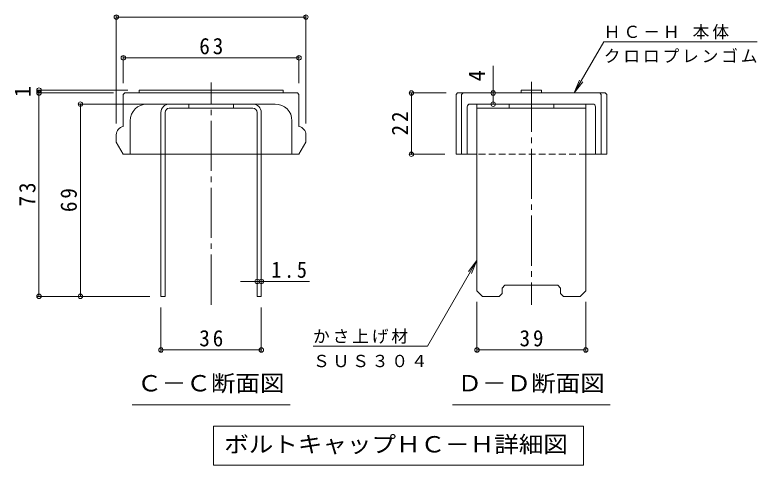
# Model space of a CAD drawing. Units: millimetres on the paper, enlarged 10 times, with parts at other scales. Extents: x -1643 to 1783, y -1939 to 1793.
# Drawn here: x 370 to 1701, y 307 to 1115 of the extents above; entities that cross this region are included whole.
import ezdxf
from ezdxf.enums import TextEntityAlignment as Align

# ---------------------------------------------------------------- set-up
doc = ezdxf.new("R2010")
doc.units = ezdxf.units.MM
doc.header["$LTSCALE"] = 10
doc.header["$PDMODE"] = 32
doc.header["$PDSIZE"] = 8
doc.linetypes.add('CHAIN2', pattern=[12, 9, -1, 1, -1])
doc.linetypes.add('DASHED1', pattern=[1.8, 1.2, -0.6])
for name, color, linetype, lineweight in [('D-4', 7, 'Continuous', 9), ('D-5', 7, 'Continuous', 9), ('D-7', 6, 'Continuous', 9), ('D-8', 4, 'Continuous', 9)]:
    doc.layers.add(name, color=color, linetype=linetype, lineweight=lineweight)
doc.styles.add('ＭＳ ゴシック', font='')
doc.styles.get('ＭＳ ゴシック').set_extended_font_data('MS Gothic')

msp = doc.modelspace()

# ---------------------------------------------------------------- linework, layer by layer
at = {"layer": 'D-4'}
for p, q in [((551.57, 1113.71), (551.57, 919.53)), ((551.57, 1110.71), (891.57, 1110.71)), ((891.57, 1113.71), (891.57, 919.53)), ((1372.66, 974.53), (1425.56, 1066.16)), ((1700.56, 1066.16), (1425.56, 1066.16)), ((564.07, 1040.56), (564.07, 992.02)), ((879.07, 1040.56), (879.07, 992.02)), ((564.07, 1037.56), (879.07, 1037.56)), ((1227.26, 974.53), (1227.26, 1023.08)), ((1372.66, 974.53), (1382.22, 997.62)), ((1372.66, 974.53), (1387.88, 994.36)), ((409.95, 979.53), (572.49, 979.53)), ((409.95, 974.53), (546.57, 974.53)), ((412.95, 974.53), (412.95, 979.53)), ((412.95, 974.53), (412.95, 609.53)), ((1077.65, 974.53), (1143.25, 974.53)), ((1080.65, 974.53), (1080.65, 864.53)), ((1227.26, 954.52), (1227.26, 974.53)), ((484.18, 954.53), (626.57, 954.53)), ((487.18, 609.53), (487.18, 954.53)), ((1077.65, 864.53), (1140.75, 864.53)), ((1198.25, 673.92), (1109.31, 519.87)), ((1198.25, 673.92), (1183.03, 654.09)), ((1198.25, 673.92), (1188.68, 650.82)), ((804.07, 636.33), (774.48, 636.33)), ((804.07, 636.33), (811.57, 636.33)), ((811.57, 636.33), (897.99, 636.33)), ((409.95, 609.53), (611.57, 609.53)), ((1198.25, 510.37), (1198.25, 599.52)), ((1393.25, 510.37), (1393.25, 599.52)), ((631.57, 510.37), (631.57, 589.53)), ((811.57, 510.37), (811.57, 589.53)), ((1109.31, 519.87), (904.31, 519.87)), ((631.57, 513.37), (811.57, 513.37)), ((1198.25, 513.37), (1393.25, 513.37))]:
    msp.add_line(p, q, dxfattribs=at)
for p in [(551.57, 1110.71), (891.57, 1110.71), (564.07, 1037.56), (879.07, 1037.56), (412.95, 979.53), (412.95, 974.53), (1080.65, 974.53), (1227.26, 974.53), (487.18, 954.53), (1227.26, 954.52), (1080.65, 864.53), (804.07, 636.33), (811.57, 636.33), (412.95, 609.53), (487.18, 609.53), (631.57, 513.37), (811.57, 513.37), (1198.25, 513.37), (1393.25, 513.37)]:
    msp.add_point(p, dxfattribs=at)
at = {"layer": 'D-5'}
for p, q in [((580.07, 415.17), (863.07, 415.17)), ((1154.25, 415.17), (1437.25, 415.17)), ((725.78, 376.63), (1389.31, 376.63)), ((725.78, 376.63), (725.78, 306.63)), ((1389.31, 376.63), (1389.31, 306.63)), ((725.78, 306.63), (1389.31, 306.63))]:
    msp.add_line(p, q, dxfattribs=at)
at = {"layer": 'D-7', "linetype": 'CHAIN2'}
for p, q in [((721.57, 594.53), (721.57, 993.3)), ((1295.75, 994.52), (1295.75, 594.53))]:
    msp.add_line(p, q, dxfattribs=at)
at = {"layer": 'D-7'}
for p, q in [((564.07, 972.02), (566.57, 974.53)), ((564.07, 972.02), (564.07, 914.32)), ((876.57, 974.53), (566.57, 974.53)), ((592.49, 979.53), (850.65, 979.53)), ((592.49, 974.53), (592.49, 979.53)), ((850.65, 974.53), (850.65, 979.53)), ((879.07, 972.02), (876.57, 974.53)), ((879.07, 972.02), (879.07, 914.32)), ((1160.75, 972.02), (1163.25, 974.53)), ((1160.75, 972.02), (1160.75, 864.53)), ((1428.25, 974.53), (1163.25, 974.53)), ((1170.75, 972.02), (1173.25, 974.53)), ((1170.75, 972.02), (1170.75, 864.53)), ((1313.94, 979.52), (1313.94, 974.53)), ((1420.75, 972.02), (1418.25, 974.53)), ((1420.75, 972.02), (1420.75, 864.53)), ((1430.75, 972.03), (1428.25, 974.53)), ((1430.75, 972.03), (1430.75, 864.53)), ((606.57, 954.53), (836.57, 954.53)), ((1180.75, 949.52), (1180.75, 864.53)), ((1405.75, 954.52), (1185.75, 954.52)), ((1410.75, 949.52), (1410.75, 864.53)), ((576.57, 924.53), (576.57, 864.53)), ((866.57, 924.53), (866.57, 864.53)), ((551.57, 899.53), (551.57, 886.18)), ((891.57, 899.53), (891.57, 886.18)), ((564.07, 864.53), (551.57, 886.18)), ((879.07, 864.53), (891.57, 886.18)), ((564.07, 864.53), (631.57, 864.53)), ((639.07, 864.53), (804.07, 864.53)), ((811.57, 864.53), (879.07, 864.53)), ((1198.25, 864.53), (1160.75, 864.53)), ((1430.75, 864.53), (1393.25, 864.53))]:
    msp.add_line(p, q, dxfattribs=at)
at = {"layer": 'D-7', "linetype": 'DASHED1'}
for p, q in [((639.07, 864.53), (631.57, 864.53)), ((811.57, 864.53), (804.07, 864.53)), ((1393.25, 864.53), (1198.25, 864.53))]:
    msp.add_line(p, q, dxfattribs=at)
at = {"layer": 'D-7'}
msp.add_lwpolyline([(1313.94, 979.52), (1277.55, 979.52), (1277.55, 974.53)], dxfattribs=at)
for centre, radius, start, end in [((606.57, 924.53), 30, 90, 180), ((836.57, 924.53), 30, 0, 90), ((1185.75, 949.52), 5, 90, 180), ((1405.75, 949.52), 5, 0, 90), ((566.57, 899.53), 15, 99.59386, 180), ((876.57, 899.53), 15, 0, 80.40614)]:
    msp.add_arc(centre, radius, start, end, dxfattribs=at)
at = {"layer": 'D-8'}
for p, q in [((646.57, 954.53), (796.57, 954.53)), ((796.57, 947.03), (646.57, 947.03)), ((681.57, 947.03), (681.57, 954.53)), ((761.57, 947.03), (761.57, 954.53)), ((1198.25, 947.02), (1393.25, 947.02)), ((1255.75, 947.02), (1255.75, 954.52)), ((1335.75, 947.02), (1335.75, 954.52)), ((1393.25, 619.52), (1393.25, 954.52)), ((631.57, 939.53), (631.57, 609.53)), ((639.07, 939.53), (639.07, 609.53)), ((804.07, 939.53), (804.07, 609.53)), ((811.57, 939.53), (811.57, 609.53)), ((1243.25, 624.52), (1248.25, 629.52)), ((1248.25, 629.52), (1343.25, 629.52)), ((1348.25, 624.52), (1343.25, 629.52)), ((1198.25, 619.52), (1208.25, 609.52)), ((1243.25, 614.52), (1238.25, 609.52)), ((1243.25, 614.52), (1243.25, 624.52)), ((1348.25, 614.52), (1348.25, 624.52)), ((1348.25, 614.52), (1353.25, 609.52)), ((1393.25, 619.52), (1383.25, 609.52)), ((631.57, 609.53), (639.07, 609.53)), ((811.57, 609.53), (804.07, 609.53)), ((1238.25, 609.52), (1208.25, 609.52)), ((1383.25, 609.52), (1353.25, 609.52))]:
    msp.add_line(p, q, dxfattribs=at)
msp.add_lwpolyline([(1198.25, 619.52), (1198.25, 954.52), (1393.25, 954.52)], dxfattribs=at)
for centre, radius, start, end in [((646.57, 939.53), 15, 90, 180), ((646.57, 939.53), 7.5, 90, 180), ((796.57, 939.53), 15, 0, 90), ((796.57, 939.53), 7.5, 0, 90)]:
    msp.add_arc(centre, radius, start, end, dxfattribs=at)

# ---------------------------------------------------------------- texts
at = {"layer": 'D-4', "color": 2, "style": 'ＭＳ ゴシック'}
for s, p in [('4', (1221.26, 995.48)), ('1', (406.95, 967.03))]:
    msp.add_text(s, height=29.33, rotation=90, dxfattribs=at).set_placement(p, align=Align.BOTTOM_LEFT)
at = {"layer": 'D-4', "char_height": 21.99, "attachment_point": 7, "style": 'ＭＳ ゴシック'}
for s, insert in [('\\T1.18;ＨＣ－Ｈ\\~本体', (1425.56, 1070.82)), ('\\T1.17;クロロプレンゴム', (1425.56, 1028.45)), ('\\T1.17;かさ上げ材', (904.31, 524.53)), ('\\T1.17;ＳＵＳ３０４', (904.31, 482.16))]:
    msp.add_mtext(s, dxfattribs=dict(at, insert=insert))
at = {"layer": 'D-4', "color": 2, "char_height": 29.33, "attachment_point": 7, "style": 'ＭＳ ゴシック'}
for s, insert in [('\\T1.27;\\W0.95;63', (700.32, 1043.56)), ('\\T1.27;\\W0.9;1.5', (829.68, 642.33)), ('\\T1.27;\\W0.95;36', (700.32, 519.37)), ('\\T1.27;\\W0.95;39', (1274.5, 519.37))]:
    msp.add_mtext(s, dxfattribs=dict(at, insert=insert))
at = {"layer": 'D-4', "color": 2, "char_height": 29.33, "attachment_point": 7, "rotation": 90, "style": 'ＭＳ ゴシック'}
for s, insert in [('\\T1.27;\\W0.95;22', (1074.65, 898.28)), ('\\T1.27;\\W0.95;73', (406.95, 770.78)), ('\\T1.27;\\W0.95;69', (481.18, 760.78))]:
    msp.add_mtext(s, dxfattribs=dict(at, insert=insert))
at = {"layer": 'D-5', "color": 2, "style": 'ＭＳ ゴシック', "width": 1.1}
for s, p in [('Ｃ－Ｃ断面図', (589.07, 430.17)), ('Ｄ－Ｄ断面図', (1163.25, 430.17)), ('ボルトキャップＨＣ－Ｈ詳細図', (745.04, 320.63))]:
    msp.add_text(s, height=29.33, dxfattribs=at).set_placement(p, align=Align.BOTTOM_LEFT)

doc.saveas('drawing.dxf')
